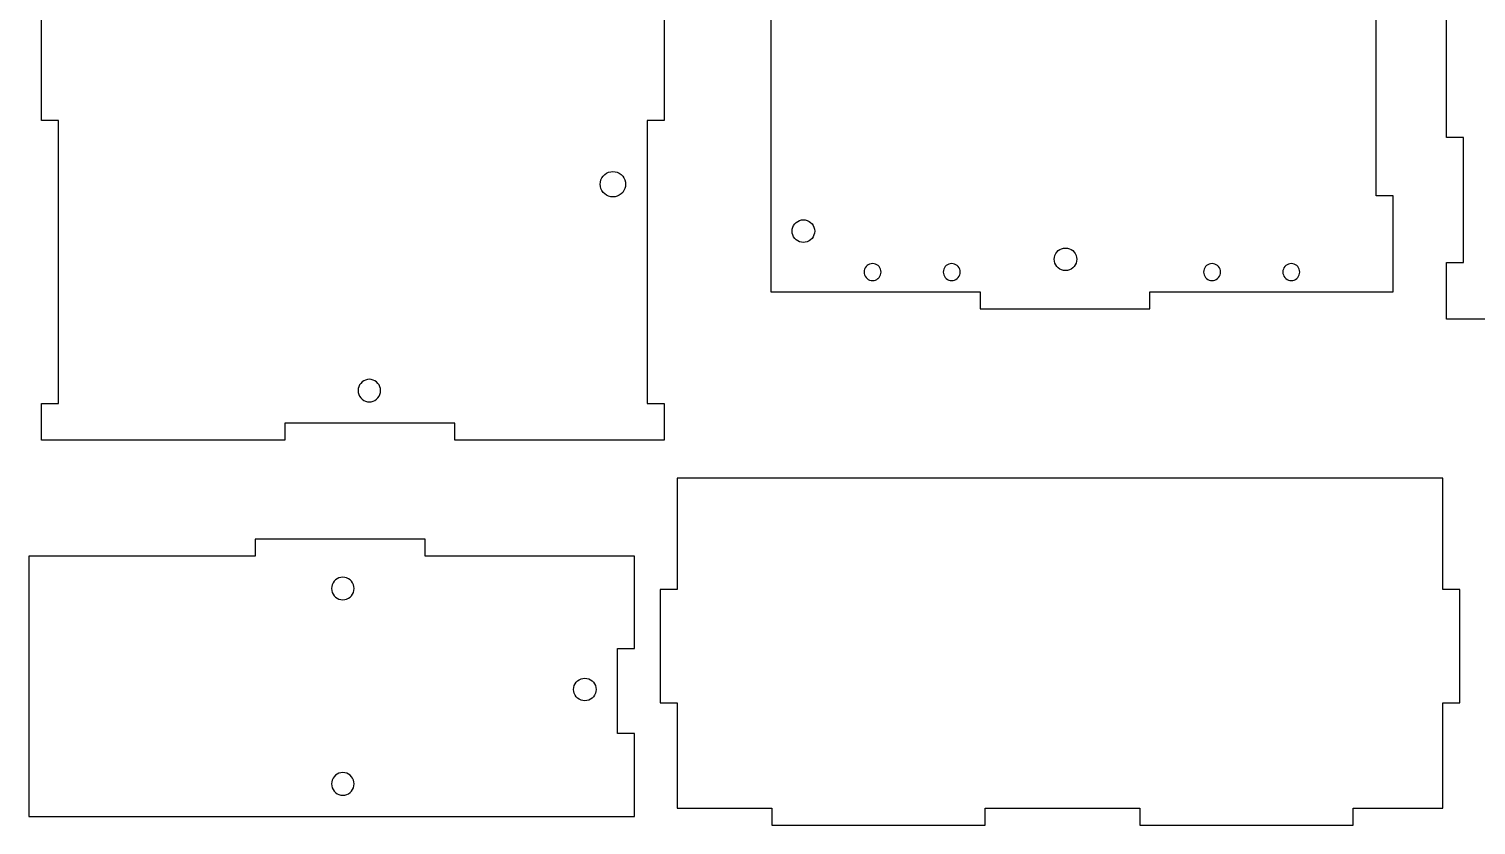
# Model space of a CAD drawing. Extents: x 6 to 603, y 12 to 301.
# Drawn here: x 6.1 to 261.8, y 18.6 to 159.2 of the extents above; entities that cross this region are included whole.
import ezdxf

# ---------------------------------------------------------------- set-up
doc = ezdxf.new("R2010")
doc.units = 0
doc.layers.add('Layer_1', color=7, linetype='CONTINUOUS')

msp = doc.modelspace()

# ---------------------------------------------------------------- linework, layer by layer
at = {"layer": 'Layer_1', "color": 7}
for p, q in [((137.141774, 266.757003), (137.141774, 113.269973)), ((8.305871, 143.364503), (8.305871, 233.064526)), ((118.306387, 232.764524), (118.306387, 143.0645)), ((256.566453, 140.323671), (256.566453, 230.023686)), ((244.142198, 129.756972), (244.142198, 163.643987)), ((8.305871, 143.0645), (8.305871, 143.364503)), ((8.315749, 143.0645), (8.305871, 143.0645)), ((11.306345, 143.0645), (8.315749, 143.0645)), ((11.306345, 142.898497), (11.306345, 143.0645)), ((11.306345, 93.064516), (11.306345, 142.898497)), ((115.316468, 143.0645), (115.306591, 143.0645)), ((115.306591, 143.0645), (115.306591, 93.231507)), ((118.306387, 143.0645), (115.316468, 143.0645)), ((256.566453, 140.023669), (256.566453, 140.323671)), ((256.57633, 140.023669), (256.566453, 140.023669)), ((259.566898, 140.023669), (256.57633, 140.023669)), ((259.566898, 139.950686), (259.566898, 140.023669)), ((259.566898, 117.973675), (259.566898, 139.950686)), ((107.324189, 132.908282), (107.548386, 133.228294)), ((107.548386, 133.228294), (107.824767, 133.505267)), ((107.548386, 133.228294), (107.548386, 133.228294)), ((107.824767, 133.505267), (108.144976, 133.730283)), ((107.824767, 133.505267), (107.824767, 133.505267)), ((108.144976, 133.730283), (108.499278, 133.89527)), ((108.144976, 133.730283), (108.144976, 133.730283)), ((108.499278, 133.89527), (108.5021, 133.89527)), ((108.5021, 133.89527), (108.8796, 133.996277)), ((108.8796, 133.996277), (108.882423, 133.996277)), ((108.882423, 133.996277), (109.271833, 134.030285)), ((109.271833, 134.030285), (109.274655, 134.030285)), ((109.274655, 134.030285), (109.66415, 133.996277)), ((109.66415, 133.996277), (109.66415, 133.996277)), ((109.66415, 133.996277), (110.041735, 133.89527)), ((110.041735, 133.89527), (110.041735, 133.89527)), ((110.041735, 133.89527), (110.395952, 133.730283)), ((110.395952, 133.730283), (110.395952, 133.730283)), ((110.395952, 133.730283), (110.716162, 133.506283)), ((110.716162, 133.506283), (110.716162, 133.506283)), ((110.716162, 133.506283), (110.992542, 133.229282)), ((110.992542, 133.229282), (110.992542, 133.229282)), ((110.992542, 133.229282), (111.216739, 132.90927)), ((107.057489, 131.397293), (107.023397, 131.786279)), ((107.023397, 131.786279), (107.023594, 131.786279)), ((107.023594, 131.786279), (107.057602, 132.176282)), ((107.057602, 131.39447), (107.057489, 131.397293)), ((107.057602, 132.176282), (107.057884, 132.176282)), ((107.158807, 131.01745), (107.057602, 131.39447)), ((107.057884, 132.176282), (107.158976, 132.554291)), ((107.159089, 131.014627), (107.158807, 131.01745)), ((107.158976, 132.554291), (107.324189, 132.908282)), ((107.158976, 132.554291), (107.158976, 132.554291)), ((107.324274, 130.660636), (107.159089, 131.014627)), ((107.324189, 132.908282), (107.324189, 132.908282)), ((107.548471, 130.340624), (107.324274, 130.660636)), ((107.324274, 130.660636), (107.324274, 130.660636)), ((111.216852, 130.661624), (110.992542, 130.34164)), ((111.216739, 132.90927), (111.216739, 132.90927)), ((111.216739, 132.90927), (111.381952, 132.555279)), ((111.382037, 131.015643), (111.216852, 130.661624)), ((111.216852, 130.661624), (111.216852, 130.661624)), ((111.381952, 132.555279), (111.382234, 132.552456)), ((111.483157, 131.393624), (111.382037, 131.015643)), ((111.382037, 131.015643), (111.382037, 131.015643)), ((111.382234, 132.552456), (111.483439, 132.175464)), ((111.483439, 131.393624), (111.483157, 131.393624)), ((111.483439, 132.175464), (111.483524, 132.172642)), ((111.517419, 131.783627), (111.483439, 131.393624)), ((111.483524, 132.172642), (111.517532, 131.783627)), ((111.517532, 131.783627), (111.517419, 131.783627)), ((107.548471, 130.340624), (107.548471, 130.340624)), ((107.830326, 130.063623), (107.548471, 130.340624)), ((108.150536, 129.839623), (107.830326, 130.063623)), ((107.830326, 130.063623), (107.830326, 130.063623)), ((108.504838, 129.674636), (108.150536, 129.839623)), ((108.150536, 129.839623), (108.150536, 129.839623)), ((108.882423, 129.573629), (108.504838, 129.674636)), ((108.504838, 129.674636), (108.504838, 129.674636)), ((109.271833, 129.539621), (108.882423, 129.573629)), ((108.882423, 129.573629), (108.882423, 129.573629)), ((109.661328, 129.573629), (109.271833, 129.539621)), ((109.271833, 129.539621), (109.271833, 129.539621)), ((110.038828, 129.674636), (109.661328, 129.573629)), ((109.661328, 129.573629), (109.661328, 129.573629)), ((110.04165, 129.674636), (110.038828, 129.674636)), ((110.395952, 129.839623), (110.04165, 129.674636)), ((110.716162, 130.064639), (110.395952, 129.839623)), ((110.395952, 129.839623), (110.395952, 129.839623)), ((110.992542, 130.34164), (110.716162, 130.064639)), ((110.716162, 130.064639), (110.716162, 130.064639)), ((110.992542, 130.34164), (110.992542, 130.34164)), ((244.152076, 129.756972), (244.142198, 129.756972)), ((247.142277, 129.756972), (244.152076, 129.756972)), ((247.142277, 129.699991), (247.142277, 129.756972)), ((247.142277, 112.756978), (247.142277, 129.699991)), ((141.917524, 125.233966), (142.232425, 125.379959)), ((142.232425, 125.379959), (142.233554, 125.379959)), ((142.233554, 125.379959), (142.569153, 125.46996)), ((142.569153, 125.46996), (142.570282, 125.46996)), ((142.570282, 125.46996), (142.916382, 125.49996)), ((142.916382, 125.49996), (142.917511, 125.49996)), ((142.917511, 125.49996), (143.263612, 125.46996)), ((143.263612, 125.46996), (143.26474, 125.46996)), ((143.26474, 125.46996), (143.600339, 125.379959)), ((143.600339, 125.379959), (143.601186, 125.379959)), ((143.601186, 125.379959), (143.916087, 125.232978)), ((140.94679, 123.160987), (140.916491, 123.506991)), ((140.916491, 123.506991), (140.916592, 123.506991)), ((140.916592, 123.506991), (140.946892, 123.852968)), ((140.946892, 123.160987), (140.94679, 123.160987)), ((140.946892, 123.852968), (140.947174, 123.852968)), ((141.036892, 122.824973), (140.946892, 123.160987)), ((140.947174, 123.852968), (141.037175, 124.188981)), ((141.037175, 122.824973), (141.036892, 122.824973)), ((141.037175, 124.188981), (141.037457, 124.188981)), ((141.183972, 122.509985), (141.037175, 122.824973)), ((141.037457, 124.188981), (141.184356, 124.50397)), ((141.184356, 124.50397), (141.185203, 124.50397)), ((141.185203, 124.50397), (141.384401, 124.788986)), ((141.384401, 124.788986), (141.385248, 124.788986)), ((141.385248, 124.788986), (141.630948, 125.034971)), ((141.630948, 125.034971), (141.631794, 125.034971)), ((141.631794, 125.034971), (141.916396, 125.233966)), ((141.916396, 125.233966), (141.917524, 125.233966)), ((143.916087, 125.232978), (143.917216, 125.232978)), ((143.917216, 125.232978), (144.201814, 125.033983)), ((144.201814, 125.033983), (144.202661, 125.033983)), ((144.202661, 125.033983), (144.448361, 124.788958)), ((144.448361, 124.788958), (144.448925, 124.788958)), ((144.448925, 124.788958), (144.648228, 124.50397)), ((144.648228, 124.50397), (144.648792, 124.50397)), ((144.795426, 122.824973), (144.648626, 122.509985)), ((144.648792, 124.50397), (144.79559, 124.188981)), ((144.795991, 122.824973), (144.795426, 122.824973)), ((144.79559, 124.188981), (144.795872, 124.188981)), ((144.795872, 124.188981), (144.885873, 123.852968)), ((144.885991, 123.160987), (144.795991, 122.824973)), ((144.885873, 123.852968), (144.885972, 123.852968)), ((144.885972, 123.852968), (144.916172, 123.506963)), ((144.886274, 123.160987), (144.885991, 123.160987)), ((144.916073, 123.506963), (144.886274, 123.160987)), ((144.916172, 123.506963), (144.916073, 123.506963)), ((141.184537, 122.509985), (141.183972, 122.509985)), ((141.383837, 122.224969), (141.184537, 122.509985)), ((141.384401, 122.224969), (141.383837, 122.224969)), ((141.630101, 121.979972), (141.384401, 122.224969)), ((141.630948, 121.979972), (141.630101, 121.979972)), ((141.915549, 121.780977), (141.630948, 121.979972)), ((141.916396, 121.780977), (141.915549, 121.780977)), ((142.231296, 121.633967), (141.916396, 121.780977)), ((142.232425, 121.633967), (142.231296, 121.633967)), ((142.568024, 121.543967), (142.232425, 121.633967)), ((142.569153, 121.543967), (142.568024, 121.543967)), ((142.915352, 121.513966), (142.569153, 121.543967)), ((142.916481, 121.513966), (142.915352, 121.513966)), ((143.262683, 121.543967), (142.916481, 121.513966)), ((143.263812, 121.543967), (143.262683, 121.543967)), ((143.599512, 121.633967), (143.263812, 121.543967)), ((143.600641, 121.633967), (143.599512, 121.633967)), ((143.915539, 121.779989), (143.600641, 121.633967)), ((143.916668, 121.779989), (143.915539, 121.779989)), ((144.201368, 121.978984), (143.916668, 121.779989)), ((144.202215, 121.978984), (144.201368, 121.978984)), ((144.447915, 122.224969), (144.202215, 121.978984)), ((144.448761, 122.224969), (144.447915, 122.224969)), ((144.648061, 122.509985), (144.448761, 122.224969)), ((144.648626, 122.509985), (144.648061, 122.509985)), ((187.953362, 120.053805), (188.237983, 120.2528)), ((188.237983, 120.2528), (188.552887, 120.399809)), ((188.237983, 120.2528), (188.237983, 120.2528)), ((188.552887, 120.399809), (188.888505, 120.48981)), ((188.552887, 120.399809), (188.552887, 120.399809)), ((188.888505, 120.48981), (189.234651, 120.51981)), ((188.888505, 120.48981), (188.888505, 120.48981)), ((189.234651, 120.51981), (189.234651, 120.51981)), ((189.234651, 120.51981), (189.580768, 120.48981)), ((189.580768, 120.48981), (189.580768, 120.48981)), ((189.580768, 120.48981), (189.916387, 120.400797)), ((189.916387, 120.400797), (189.916387, 120.400797)), ((189.916387, 120.400797), (190.231291, 120.253788)), ((190.231291, 120.253788), (190.231291, 120.253788)), ((190.231291, 120.253788), (190.515912, 120.053805)), ((154.629759, 117.672978), (154.39366, 117.562968)), ((154.630605, 117.672978), (154.629759, 117.672978)), ((154.882305, 117.740966), (154.630605, 117.672978)), ((154.883152, 117.740966), (154.882305, 117.740966)), ((155.142754, 117.764108), (154.883152, 117.740966)), ((155.143601, 117.764108), (155.142754, 117.764108)), ((155.403299, 117.740966), (155.143601, 117.764108)), ((155.404145, 117.740966), (155.403299, 117.740966)), ((155.655845, 117.672978), (155.404145, 117.740966)), ((155.656692, 117.672978), (155.655845, 117.672978)), ((155.892892, 117.562968), (155.656692, 117.672978)), ((168.626305, 117.672978), (168.390197, 117.562968)), ((168.87799, 117.740966), (168.626305, 117.672978)), ((168.626305, 117.672978), (168.626305, 117.672978)), ((169.137607, 117.764108), (168.87799, 117.740966)), ((168.87799, 117.740966), (168.87799, 117.740966)), ((169.397307, 117.740966), (169.137607, 117.764108)), ((169.137607, 117.764108), (169.137607, 117.764108)), ((169.648993, 117.672978), (169.397307, 117.740966)), ((169.397307, 117.740966), (169.397307, 117.740966)), ((169.885185, 117.562968), (169.648993, 117.672978)), ((169.648993, 117.672978), (169.648993, 117.672978)), ((187.271203, 118.178975), (187.24092, 118.524979)), ((187.24092, 118.524979), (187.241033, 118.524979)), ((187.241033, 118.524979), (187.271287, 118.870983)), ((187.271287, 118.178975), (187.271203, 118.178975)), ((187.271287, 118.870983), (187.27157, 118.873806)), ((187.361232, 117.842989), (187.271287, 118.178975)), ((187.27157, 118.873806), (187.361514, 119.208803)), ((187.361514, 117.842989), (187.361232, 117.842989)), ((187.361514, 119.208803), (187.508354, 119.523792)), ((187.361514, 119.208803), (187.361514, 119.208803)), ((187.508354, 117.527973), (187.361514, 117.842989)), ((187.508354, 119.523792), (187.707659, 119.808808)), ((187.508354, 119.523792), (187.508354, 119.523792)), ((187.707659, 119.808808), (187.953362, 120.053805)), ((187.707659, 119.808808), (187.707659, 119.808808)), ((187.953362, 120.053805), (187.953362, 120.053805)), ((190.515912, 120.053805), (190.515912, 120.053805)), ((190.515912, 120.053805), (190.761614, 119.808808)), ((190.761614, 119.808808), (190.761614, 119.808808)), ((190.761614, 119.808808), (190.96092, 119.523792)), ((190.96092, 119.523792), (190.96092, 119.523792)), ((190.96092, 119.523792), (191.107816, 119.208803)), ((191.107873, 117.840985), (190.960976, 117.525969)), ((191.107816, 119.208803), (191.108099, 119.208803)), ((191.197789, 118.176971), (191.107873, 117.840985)), ((191.107873, 117.840985), (191.107873, 117.840985)), ((191.108099, 119.208803), (191.198015, 118.87279)), ((191.198071, 118.176971), (191.197789, 118.176971)), ((191.198015, 118.87279), (191.198099, 118.87279)), ((191.228297, 118.526785), (191.198071, 118.176971)), ((191.198099, 118.87279), (191.22841, 118.526785)), ((191.22841, 118.526785), (191.228297, 118.526785)), ((214.626636, 117.672978), (214.390529, 117.562968)), ((214.87835, 117.740966), (214.626636, 117.672978)), ((214.626636, 117.672978), (214.626636, 117.672978)), ((215.137938, 117.764108), (214.87835, 117.740966)), ((214.87835, 117.740966), (214.87835, 117.740966)), ((215.397639, 117.740966), (215.137938, 117.764108)), ((215.137938, 117.764108), (215.137938, 117.764108)), ((215.649353, 117.672978), (215.397639, 117.740966)), ((215.397639, 117.740966), (215.397639, 117.740966)), ((215.885545, 117.562968), (215.649353, 117.672978)), ((215.649353, 117.672978), (215.649353, 117.672978)), ((228.626439, 117.672978), (228.390247, 117.562968)), ((228.878153, 117.740966), (228.626439, 117.672978)), ((228.626439, 117.672978), (228.626439, 117.672978)), ((229.137741, 117.764108), (228.878153, 117.740966)), ((228.878153, 117.740966), (228.878153, 117.740966)), ((229.397441, 117.740966), (229.137741, 117.764108)), ((229.137741, 117.764108), (229.137741, 117.764108)), ((229.649155, 117.672978), (229.397441, 117.740966)), ((229.397441, 117.740966), (229.397441, 117.740966)), ((229.885347, 117.562968), (229.649155, 117.672978)), ((229.649155, 117.672978), (229.649155, 117.672978)), ((256.567017, 117.940677), (256.567017, 117.973675)), ((256.567017, 117.973675), (259.55702, 117.973675)), ((256.567017, 107.973675), (256.567017, 117.940677)), ((259.55702, 117.973675), (259.566898, 117.973675)), ((153.642864, 116.264972), (153.642766, 116.264972)), ((153.642766, 116.264972), (153.665456, 116.004989)), ((153.665555, 116.524983), (153.642864, 116.264972)), ((153.665072, 116.012975), (153.732473, 115.760979)), ((153.665456, 116.004989), (153.665072, 116.012975)), ((153.665755, 116.524983), (153.665555, 116.524983)), ((153.733156, 116.776979), (153.665755, 116.524983)), ((153.732473, 115.760979), (153.732673, 115.760979)), ((153.732673, 115.760979), (153.842872, 115.523969)), ((153.733438, 116.776979), (153.733156, 116.776979)), ((153.843538, 117.013989), (153.733438, 116.776979)), ((153.842872, 115.523969), (153.843155, 115.523969)), ((153.843155, 115.523969), (153.992656, 115.309988)), ((153.844103, 117.013989), (153.843538, 117.013989)), ((153.993602, 117.22797), (153.844103, 117.013989)), ((153.992656, 115.309988), (153.993221, 115.309988)), ((153.993221, 115.309988), (154.17752, 115.125979)), ((153.994166, 117.22797), (153.993602, 117.22797)), ((154.178466, 117.412967), (153.994166, 117.22797)), ((154.17752, 115.125979), (154.178085, 115.125979)), ((154.178085, 115.125979), (154.391586, 114.975978)), ((154.179312, 117.412967), (154.178466, 117.412967)), ((154.392813, 117.562968), (154.179312, 117.412967)), ((154.39366, 117.562968), (154.392813, 117.562968)), ((155.89261, 114.975978), (156.106012, 115.124991)), ((155.893457, 117.562968), (155.892892, 117.562968)), ((156.106958, 117.413983), (155.893457, 117.562968)), ((156.106012, 115.124991), (156.106859, 115.124991)), ((156.106859, 115.124991), (156.291057, 115.308972)), ((156.107522, 117.413983), (156.106958, 117.413983)), ((156.291723, 117.229974), (156.107522, 117.413983)), ((156.291057, 115.308972), (156.291621, 115.308972)), ((156.291621, 115.308972), (156.441123, 115.522981)), ((156.292288, 117.229974), (156.291723, 117.229974)), ((156.441786, 117.016981), (156.292288, 117.229974)), ((156.441123, 115.522981), (156.441688, 115.522981)), ((156.441688, 115.522981), (156.551887, 115.758975)), ((156.442069, 117.016981), (156.441786, 117.016981)), ((156.552169, 116.780987), (156.442069, 117.016981)), ((156.551887, 115.758975), (156.552169, 115.758975)), ((156.552369, 116.780987), (156.552169, 116.780987)), ((156.552169, 115.758975), (156.619668, 116.009984)), ((156.619869, 116.528991), (156.552369, 116.780987)), ((156.619668, 116.009984), (156.619869, 116.009984)), ((156.61997, 116.528991), (156.619869, 116.528991)), ((156.619869, 116.009984), (156.642559, 116.269967)), ((156.642661, 116.269967), (156.61997, 116.528991)), ((156.642559, 116.269967), (156.642661, 116.269967)), ((167.642337, 116.264972), (167.642224, 116.264972)), ((167.642224, 116.264972), (167.664802, 116.004989)), ((167.664915, 116.524983), (167.642337, 116.264972)), ((167.664802, 116.004989), (167.665084, 116.012975)), ((167.665112, 116.524983), (167.664915, 116.524983)), ((167.665084, 116.012975), (167.732479, 115.760979)), ((167.732507, 116.776979), (167.665112, 116.524983)), ((167.732479, 115.760979), (167.732676, 115.760979)), ((167.732789, 116.776979), (167.732507, 116.776979)), ((167.732676, 115.760979), (167.842884, 115.523969)), ((167.842884, 117.013989), (167.732789, 116.776979)), ((167.992405, 117.22797), (167.842884, 117.013989)), ((167.842884, 117.013989), (167.842884, 117.013989)), ((167.842884, 115.523969), (167.843166, 115.523969)), ((167.843166, 115.523969), (167.992659, 115.309988)), ((168.176696, 117.412967), (167.992405, 117.22797)), ((167.992405, 117.22797), (167.992405, 117.22797)), ((167.992659, 115.309988), (167.992659, 115.309988)), ((167.992659, 115.309988), (168.17695, 115.125979)), ((168.390197, 117.562968), (168.176696, 117.412967)), ((168.176696, 117.412967), (168.176696, 117.412967)), ((168.17695, 115.125979), (168.17695, 115.125979)), ((168.17695, 115.125979), (168.390451, 114.975978)), ((168.390197, 117.562968), (168.390197, 117.562968)), ((170.098686, 117.413983), (169.885185, 117.562968)), ((169.885185, 117.562968), (169.885185, 117.562968)), ((169.885552, 114.975978), (170.09894, 115.124991)), ((170.282893, 117.229974), (170.098686, 117.413983)), ((170.098686, 117.413983), (170.098686, 117.413983)), ((170.09894, 115.124991), (170.283147, 115.308972)), ((170.09894, 115.124991), (170.09894, 115.124991)), ((170.432386, 117.016981), (170.282893, 117.229974)), ((170.282893, 117.229974), (170.282893, 117.229974)), ((170.283147, 115.308972), (170.43264, 115.522981)), ((170.283147, 115.308972), (170.283147, 115.308972)), ((170.432668, 117.016981), (170.432386, 117.016981)), ((170.43264, 115.522981), (170.542791, 115.758975)), ((170.43264, 115.522981), (170.43264, 115.522981)), ((170.542791, 116.780987), (170.432668, 117.016981)), ((170.543017, 116.780987), (170.542791, 116.780987)), ((170.542791, 115.758975), (170.543073, 115.758975)), ((170.610468, 116.528991), (170.543017, 116.780987)), ((170.543073, 115.758975), (170.610524, 116.009984)), ((170.610553, 116.528991), (170.610468, 116.528991)), ((170.610524, 116.009984), (170.61075, 116.009984)), ((170.633413, 116.269967), (170.610553, 116.528991)), ((170.61075, 116.009984), (170.633328, 116.269967)), ((170.633328, 116.269967), (170.633413, 116.269967)), ((187.707659, 117.243972), (187.508354, 117.527973)), ((187.508354, 117.527973), (187.508354, 117.527973)), ((187.953334, 116.997987), (187.707659, 117.243972)), ((187.707659, 117.243972), (187.707659, 117.243972)), ((188.237983, 116.798993), (187.953334, 116.997987)), ((187.953334, 116.997987), (187.953334, 116.997987)), ((188.552887, 116.651983), (188.237983, 116.798993)), ((188.237983, 116.798993), (188.237983, 116.798993)), ((188.888505, 116.561982), (188.552887, 116.651983)), ((188.552887, 116.651983), (188.552887, 116.651983)), ((189.234651, 116.530966), (188.888505, 116.561982)), ((188.888505, 116.561982), (188.888505, 116.561982)), ((189.580797, 116.560966), (189.234651, 116.530966)), ((189.234651, 116.530966), (189.234651, 116.530966)), ((189.916415, 116.649979), (189.580797, 116.560966)), ((189.580797, 116.560966), (189.580797, 116.560966)), ((190.231319, 116.796989), (189.916415, 116.649979)), ((189.916415, 116.649979), (189.916415, 116.649979)), ((190.51594, 116.995984), (190.231319, 116.796989)), ((190.231319, 116.796989), (190.231319, 116.796989)), ((190.761699, 117.241969), (190.51594, 116.995984)), ((190.51594, 116.995984), (190.51594, 116.995984)), ((190.960976, 117.525969), (190.761699, 117.241969)), ((190.761699, 117.241969), (190.761699, 117.241969)), ((190.960976, 117.525969), (190.960976, 117.525969)), ((213.642668, 116.264972), (213.642583, 116.264972)), ((213.642583, 116.264972), (213.665161, 116.004989)), ((213.665246, 116.524983), (213.642668, 116.264972)), ((213.665077, 116.012975), (213.732471, 115.760979)), ((213.665161, 116.004989), (213.665077, 116.012975)), ((213.665443, 116.524983), (213.665246, 116.524983)), ((213.732866, 116.776979), (213.665443, 116.524983)), ((213.732471, 115.760979), (213.732669, 115.760979)), ((213.732669, 115.760979), (213.842877, 115.523969)), ((213.733149, 116.776979), (213.732866, 116.776979)), ((213.843243, 117.013989), (213.733149, 116.776979)), ((213.842877, 115.523969), (213.843159, 115.523969)), ((213.843159, 115.523969), (213.992652, 115.309988)), ((213.992737, 117.22797), (213.843243, 117.013989)), ((213.843243, 117.013989), (213.843243, 117.013989)), ((213.992652, 115.309988), (213.992652, 115.309988)), ((213.992652, 115.309988), (214.176943, 115.125979)), ((214.177028, 117.412967), (213.992737, 117.22797)), ((213.992737, 117.22797), (213.992737, 117.22797)), ((214.176943, 115.125979), (214.176943, 115.125979)), ((214.176943, 115.125979), (214.390444, 114.975978)), ((214.390529, 117.562968), (214.177028, 117.412967)), ((214.177028, 117.412967), (214.177028, 117.412967)), ((214.390529, 117.562968), (214.390529, 117.562968)), ((216.099046, 117.413983), (215.885545, 117.562968)), ((215.885545, 117.562968), (215.885545, 117.562968)), ((215.885545, 114.975978), (216.098933, 115.124991)), ((216.098933, 115.124991), (216.283139, 115.308972)), ((216.098933, 115.124991), (216.098933, 115.124991)), ((216.283252, 117.229974), (216.099046, 117.413983)), ((216.099046, 117.413983), (216.099046, 117.413983)), ((216.283139, 115.308972), (216.432632, 115.522981)), ((216.283139, 115.308972), (216.283139, 115.308972)), ((216.432745, 117.016981), (216.283252, 117.229974)), ((216.283252, 117.229974), (216.283252, 117.229974)), ((216.432632, 115.522981), (216.54284, 115.758975)), ((216.432632, 115.522981), (216.432632, 115.522981)), ((216.433027, 117.016981), (216.432745, 117.016981)), ((216.543122, 116.780987), (216.433027, 117.016981)), ((216.54284, 115.758975), (216.543122, 115.758975)), ((216.54332, 116.780987), (216.543122, 116.780987)), ((216.543122, 115.758975), (216.61063, 116.009984)), ((216.610827, 116.528991), (216.54332, 116.780987)), ((216.61063, 116.009984), (216.610827, 116.009984)), ((216.610912, 116.528991), (216.610827, 116.528991)), ((216.610827, 116.009984), (216.633405, 116.269967)), ((216.63349, 116.269967), (216.610912, 116.528991)), ((216.633405, 116.269967), (216.63349, 116.269967)), ((227.642386, 116.264972), (227.642273, 116.264972)), ((227.642273, 116.264972), (227.664851, 116.004989)), ((227.664964, 116.524983), (227.642386, 116.264972)), ((227.664851, 116.004989), (227.665077, 116.012975)), ((227.665161, 116.524983), (227.664964, 116.524983)), ((227.665077, 116.012975), (227.732471, 115.760979)), ((227.732556, 116.776979), (227.665161, 116.524983)), ((227.732471, 115.760979), (227.732669, 115.760979)), ((227.732838, 116.776979), (227.732556, 116.776979)), ((227.732669, 115.760979), (227.842877, 115.523969)), ((227.842933, 117.013989), (227.732838, 116.776979)), ((227.842877, 115.523969), (227.843159, 115.523969)), ((227.992455, 117.22797), (227.842933, 117.013989)), ((227.842933, 117.013989), (227.842933, 117.013989)), ((227.843159, 115.523969), (227.992652, 115.309988)), ((228.176746, 117.412967), (227.992455, 117.22797)), ((227.992455, 117.22797), (227.992455, 117.22797)), ((227.992652, 115.309988), (227.992652, 115.309988)), ((227.992652, 115.309988), (228.176943, 115.125979)), ((228.390247, 117.562968), (228.176746, 117.412967)), ((228.176746, 117.412967), (228.176746, 117.412967)), ((228.176943, 115.125979), (228.176943, 115.125979)), ((228.176943, 115.125979), (228.390444, 114.975978)), ((228.390247, 117.562968), (228.390247, 117.562968)), ((230.098848, 117.413983), (229.885347, 117.562968)), ((229.885347, 117.562968), (229.885347, 117.562968)), ((229.88546, 114.975978), (230.098848, 115.124991)), ((230.283055, 117.229974), (230.098848, 117.413983)), ((230.098848, 117.413983), (230.098848, 117.413983)), ((230.098848, 115.124991), (230.283055, 115.308972)), ((230.098848, 115.124991), (230.098848, 115.124991)), ((230.432548, 117.016981), (230.283055, 117.229974)), ((230.283055, 117.229974), (230.283055, 117.229974)), ((230.283055, 115.308972), (230.432548, 115.522981)), ((230.283055, 115.308972), (230.283055, 115.308972)), ((230.43283, 117.016981), (230.432548, 117.016981)), ((230.432548, 115.522981), (230.542643, 115.758975)), ((230.432548, 115.522981), (230.432548, 115.522981)), ((230.542925, 116.780987), (230.43283, 117.016981)), ((230.542643, 115.758975), (230.542925, 115.758975)), ((230.543123, 116.780987), (230.542925, 116.780987)), ((230.542925, 115.758975), (230.610433, 116.009984)), ((230.61063, 116.528991), (230.543123, 116.780987)), ((230.610433, 116.009984), (230.61063, 116.009984)), ((230.610743, 116.528991), (230.61063, 116.528991)), ((230.61063, 116.009984), (230.633208, 116.269967)), ((230.633321, 116.269967), (230.610743, 116.528991)), ((230.633208, 116.269967), (230.633321, 116.269967)), ((137.141774, 113.269973), (137.141774, 112.756978)), ((137.141774, 112.756978), (137.265074, 112.756978)), ((137.265074, 112.756978), (174.141632, 112.756978)), ((154.391586, 114.975978), (154.392432, 114.975978)), ((154.392432, 114.975978), (154.62863, 114.86498)), ((154.62863, 114.86498), (154.629477, 114.86498)), ((154.629477, 114.86498), (154.881278, 114.797981)), ((154.881278, 114.797981), (154.882125, 114.797981)), ((154.882125, 114.797981), (155.141724, 114.775967)), ((155.141724, 114.775967), (155.142571, 114.775967)), ((155.142571, 114.775967), (155.40217, 114.797981)), ((155.40217, 114.797981), (155.403017, 114.797981)), ((155.403017, 114.797981), (155.654716, 114.865968)), ((155.654716, 114.865968), (155.655563, 114.865968)), ((155.655563, 114.865968), (155.891763, 114.975978)), ((155.891763, 114.975978), (155.89261, 114.975978)), ((168.390451, 114.975978), (168.390451, 114.975978)), ((168.390451, 114.975978), (168.626643, 114.86498)), ((168.626643, 114.86498), (168.626643, 114.86498)), ((168.626643, 114.86498), (168.878442, 114.797981)), ((168.878442, 114.797981), (168.878442, 114.797981)), ((168.878442, 114.797981), (169.138058, 114.775967)), ((169.138058, 114.775967), (169.397646, 114.797981)), ((169.138058, 114.775967), (169.138058, 114.775967)), ((169.397646, 114.797981), (169.64936, 114.865968)), ((169.397646, 114.797981), (169.397646, 114.797981)), ((169.64936, 114.865968), (169.885552, 114.975978)), ((169.64936, 114.865968), (169.64936, 114.865968)), ((169.885552, 114.975978), (169.885552, 114.975978)), ((174.141632, 112.756978), (174.141632, 109.766974)), ((204.141657, 112.7471), (204.141657, 112.756978)), ((204.141657, 112.756978), (204.284969, 112.756978)), ((204.141657, 109.757097), (204.141657, 112.7471)), ((204.284969, 112.756978), (247.142277, 112.756978)), ((214.390444, 114.975978), (214.390444, 114.975978)), ((214.390444, 114.975978), (214.626664, 114.86498)), ((214.626664, 114.86498), (214.626664, 114.86498)), ((214.626664, 114.86498), (214.878463, 114.797981)), ((214.878463, 114.797981), (214.878463, 114.797981)), ((214.878463, 114.797981), (215.138051, 114.775967)), ((215.138051, 114.775967), (215.397639, 114.797981)), ((215.138051, 114.775967), (215.138051, 114.775967)), ((215.397639, 114.797981), (215.649353, 114.865968)), ((215.397639, 114.797981), (215.397639, 114.797981)), ((215.649353, 114.865968), (215.885545, 114.975978)), ((215.649353, 114.865968), (215.649353, 114.865968)), ((215.885545, 114.975978), (215.885545, 114.975978)), ((228.390444, 114.975978), (228.390444, 114.975978)), ((228.390444, 114.975978), (228.626636, 114.86498)), ((228.626636, 114.86498), (228.626636, 114.86498)), ((228.626636, 114.86498), (228.87835, 114.797981)), ((228.87835, 114.797981), (228.87835, 114.797981)), ((228.87835, 114.797981), (229.137938, 114.775967)), ((229.137938, 114.775967), (229.397554, 114.797981)), ((229.137938, 114.775967), (229.137938, 114.775967)), ((229.397554, 114.797981), (229.64924, 114.865968)), ((229.397554, 114.797981), (229.397554, 114.797981)), ((229.64924, 114.865968), (229.88546, 114.975978)), ((229.64924, 114.865968), (229.64924, 114.865968)), ((229.88546, 114.975978), (229.88546, 114.975978)), ((174.141632, 109.766974), (174.141632, 109.757097)), ((174.141632, 109.757097), (204.041666, 109.757097)), ((204.041666, 109.757097), (204.141657, 109.757097)), ((366.200436, 107.973675), (256.567017, 107.973675)), ((65.544491, 97.208667), (65.229588, 97.061657)), ((65.880138, 97.297651), (65.544491, 97.208667)), ((65.544491, 97.208667), (65.544491, 97.208667)), ((66.226255, 97.327652), (65.880138, 97.297651)), ((65.880138, 97.297651), (65.880138, 97.297651)), ((66.572401, 97.296635), (66.226255, 97.327652)), ((66.226255, 97.327652), (66.226255, 97.327652)), ((66.90802, 97.206635), (66.572401, 97.296635)), ((66.572401, 97.296635), (66.572401, 97.296635)), ((67.222923, 97.059625), (66.90802, 97.206635)), ((66.90802, 97.206635), (66.90802, 97.206635)), ((64.232553, 95.335671), (64.23244, 95.335671)), ((64.23244, 95.335671), (64.262751, 94.989666)), ((64.262835, 95.681675), (64.232553, 95.335671)), ((64.262751, 94.989666), (64.262835, 94.989666)), ((64.263118, 95.681675), (64.262835, 95.681675)), ((64.262835, 94.989666), (64.352751, 94.653653)), ((64.353034, 96.017661), (64.263118, 95.681675)), ((64.352751, 94.653653), (64.352751, 94.653653)), ((64.352751, 94.653653), (64.499648, 94.338664)), ((64.49993, 96.332677), (64.353034, 96.017661)), ((64.353034, 96.017661), (64.353034, 96.017661)), ((64.699236, 96.616649), (64.49993, 96.332677)), ((64.49993, 96.332677), (64.49993, 96.332677)), ((64.944966, 96.862662), (64.699236, 96.616649)), ((64.699236, 96.616649), (64.699236, 96.616649)), ((65.229588, 97.061657), (64.944966, 96.862662)), ((64.944966, 96.862662), (64.944966, 96.862662)), ((65.229588, 97.061657), (65.229588, 97.061657)), ((67.507544, 96.86063), (67.222923, 97.059625)), ((67.222923, 97.059625), (67.222923, 97.059625)), ((67.753247, 96.614645), (67.507544, 96.86063)), ((67.507544, 96.86063), (67.507544, 96.86063)), ((67.952524, 96.330645), (67.753247, 96.614645)), ((67.753247, 96.614645), (67.753247, 96.614645)), ((67.952214, 94.337677), (68.099082, 94.652665)), ((68.099364, 96.015629), (67.952524, 96.330645)), ((67.952524, 96.330645), (67.952524, 96.330645)), ((68.099082, 94.652665), (68.188998, 94.987663)), ((68.099082, 94.652665), (68.099082, 94.652665)), ((68.189308, 95.679643), (68.099364, 96.015629)), ((68.099364, 96.015629), (68.099364, 96.015629)), ((68.188998, 94.987663), (68.18928, 94.990485)), ((68.18928, 94.990485), (68.219563, 95.336489)), ((68.189393, 95.679643), (68.189308, 95.679643)), ((68.219647, 95.336489), (68.189393, 95.679643)), ((68.219563, 95.336489), (68.219647, 95.336489)), ((8.305871, 93.043631), (8.305871, 93.064516)), ((8.305871, 93.064516), (11.296467, 93.064516)), ((8.305871, 86.57363), (8.305871, 93.043631)), ((11.296467, 93.064516), (11.306345, 93.064516)), ((64.499648, 94.338664), (64.499648, 94.338664)), ((64.499648, 94.338664), (64.698953, 94.053676)), ((64.698953, 94.053676), (64.698953, 94.053676)), ((64.698953, 94.053676), (64.944656, 93.808651)), ((64.944656, 93.808651), (64.944656, 93.808651)), ((64.944656, 93.808651), (65.229277, 93.608668)), ((65.229277, 93.608668), (65.229277, 93.608668)), ((65.229277, 93.608668), (65.544181, 93.461659)), ((65.544181, 93.461659), (65.544181, 93.461659)), ((65.544181, 93.461659), (65.879799, 93.371658)), ((65.879799, 93.371658), (65.879799, 93.371658)), ((65.879799, 93.371658), (66.225945, 93.341658)), ((66.225945, 93.341658), (66.57209, 93.371658)), ((66.225945, 93.341658), (66.225945, 93.341658)), ((66.57209, 93.371658), (66.907709, 93.461659)), ((66.57209, 93.371658), (66.57209, 93.371658)), ((66.907709, 93.461659), (67.222613, 93.608668)), ((66.907709, 93.461659), (66.907709, 93.461659)), ((67.222613, 93.608668), (67.507234, 93.807663)), ((67.222613, 93.608668), (67.222613, 93.608668)), ((67.507234, 93.807663), (67.752908, 94.05266)), ((67.507234, 93.807663), (67.507234, 93.807663)), ((67.752908, 94.05266), (67.952214, 94.337677)), ((67.752908, 94.05266), (67.752908, 94.05266)), ((67.952214, 94.337677), (67.952214, 94.337677)), ((115.306591, 93.231507), (115.306591, 93.064516)), ((115.306591, 93.064516), (118.296509, 93.064516)), ((118.296509, 93.064516), (118.306387, 93.064516)), ((118.306387, 93.064516), (118.306387, 93.043631)), ((118.306387, 93.043631), (118.306387, 86.57363)), ((51.406569, 89.573511), (51.306493, 89.573511)), ((51.306493, 89.573511), (51.306493, 86.583508)), ((81.306518, 89.573511), (51.406569, 89.573511)), ((81.306518, 89.563634), (81.306518, 89.573511)), ((81.306518, 86.57363), (81.306518, 89.563634)), ((8.449268, 86.57363), (8.305871, 86.57363)), ((51.306493, 86.57363), (8.449268, 86.57363)), ((51.306493, 86.583508), (51.306493, 86.57363)), ((81.429877, 86.57363), (81.306518, 86.57363)), ((118.306387, 86.57363), (81.429877, 86.57363)), ((121.081591, 79.888664), (120.6306, 79.888664)), ((120.6306, 79.888664), (120.6306, 60.254661)), ((255.91958, 79.888664), (121.081591, 79.888664)), ((255.91958, 79.82268), (255.91958, 79.888664)), ((255.91958, 60.188678), (255.91958, 79.82268)), ((46.176444, 69.086405), (46.076339, 69.086405)), ((46.076339, 69.086405), (46.076339, 66.096402)), ((76.076392, 69.086405), (46.176444, 69.086405)), ((76.076392, 69.076527), (76.076392, 69.086405)), ((76.076392, 66.086524), (76.076392, 69.076527)), ((6.20915, 66.086524), (6.075743, 66.086524)), ((6.075743, 66.086524), (6.075743, 49.851837)), ((46.076339, 66.086524), (6.20915, 66.086524)), ((46.076339, 66.096402), (46.076339, 66.086524)), ((112.952846, 66.086524), (76.076392, 66.086524)), ((113.076262, 66.086524), (112.952846, 66.086524)), ((113.076262, 66.032224), (113.076262, 66.086524)), ((113.076262, 49.797538), (113.076262, 66.032224)), ((59.808962, 61.370816), (59.662122, 61.055913)), ((60.008268, 61.655409), (59.808962, 61.370816)), ((59.808962, 61.370816), (59.808962, 61.370816)), ((60.253942, 61.901112), (60.008268, 61.655409)), ((60.008268, 61.655409), (60.008268, 61.655409)), ((60.538591, 62.100417), (60.253942, 61.901112)), ((60.253942, 61.901112), (60.253942, 61.901112)), ((60.853495, 62.247201), (60.538591, 62.100417)), ((60.538591, 62.100417), (60.538591, 62.100417)), ((61.189114, 62.337117), (60.853495, 62.247201)), ((60.853495, 62.247201), (60.853495, 62.247201)), ((61.535259, 62.367512), (61.189114, 62.337202)), ((61.189114, 62.337202), (61.189114, 62.337117)), ((61.535259, 62.367399), (61.535259, 62.367512)), ((61.881377, 62.337117), (61.535259, 62.367399)), ((62.217023, 62.247201), (61.881377, 62.337117)), ((61.881377, 62.337117), (61.881377, 62.337117)), ((62.531927, 62.100417), (62.217023, 62.247201)), ((62.217023, 62.247201), (62.217023, 62.247201)), ((62.816548, 61.901112), (62.531927, 62.100417)), ((62.531927, 62.100417), (62.531927, 62.100417)), ((63.062223, 61.655409), (62.816548, 61.901112)), ((62.816548, 61.901112), (62.816548, 61.901112)), ((63.261528, 61.370816), (63.062223, 61.655409)), ((63.062223, 61.655409), (63.062223, 61.655409)), ((63.408368, 61.055913), (63.261528, 61.370816)), ((63.261528, 61.370816), (63.261528, 61.370816)), ((59.541924, 60.37412), (59.541811, 60.37412)), ((59.541811, 60.37412), (59.572121, 60.028003)), ((59.572234, 60.720209), (59.541924, 60.37412)), ((59.572121, 60.028003), (59.572234, 60.028003)), ((59.662122, 61.055913), (59.572234, 60.720209)), ((59.572234, 60.720209), (59.572234, 60.720209)), ((59.572234, 60.028003), (59.662122, 59.692412)), ((59.662122, 61.055913), (59.662122, 61.055913)), ((59.662122, 59.692412), (59.662122, 59.692412)), ((59.662122, 59.692412), (59.808962, 59.377509)), ((59.808962, 59.377509), (59.808991, 59.377311)), ((59.808991, 59.377311), (60.008296, 59.092718)), ((60.008296, 59.092718), (60.008296, 59.092718)), ((60.008296, 59.092718), (60.253999, 58.847016)), ((60.253999, 58.847016), (60.253999, 58.847016)), ((60.253999, 58.847016), (60.53862, 58.64771)), ((62.531927, 58.64771), (62.816548, 58.847016)), ((62.816548, 58.847016), (63.062223, 59.092718)), ((62.816548, 58.847016), (62.816548, 58.847016)), ((63.062223, 59.092718), (63.261528, 59.377396)), ((63.062223, 59.092718), (63.062223, 59.092718)), ((63.261528, 59.377396), (63.408368, 59.6923)), ((63.261528, 59.377396), (63.261528, 59.377396)), ((63.498312, 60.720322), (63.408368, 61.055913)), ((63.408368, 61.055913), (63.408368, 61.055913)), ((63.408368, 59.6923), (63.498312, 60.027918)), ((63.408368, 59.6923), (63.408368, 59.6923)), ((63.498397, 60.720322), (63.498312, 60.720322)), ((63.498312, 60.027918), (63.528595, 60.37412)), ((63.498312, 60.027918), (63.498312, 60.027918)), ((63.528708, 60.37412), (63.498397, 60.720322)), ((63.528595, 60.37412), (63.528708, 60.37412)), ((120.620722, 60.188678), (117.630719, 60.188678)), ((117.630719, 60.188678), (117.630719, 40.255661)), ((120.6306, 60.188678), (120.620722, 60.188678)), ((120.6306, 60.254661), (120.6306, 60.188678)), ((258.909583, 60.188678), (255.91958, 60.188678)), ((258.919461, 60.188678), (258.909583, 60.188678)), ((258.919461, 60.121678), (258.919461, 60.188678)), ((258.919461, 40.188661), (258.919461, 60.121678)), ((60.53862, 58.64771), (60.53862, 58.64771)), ((60.53862, 58.64771), (60.853495, 58.500814)), ((60.853495, 58.500814), (60.853495, 58.500814)), ((60.853495, 58.500814), (61.189142, 58.410898)), ((61.189142, 58.410898), (61.189142, 58.410898)), ((61.189142, 58.410898), (61.535259, 58.380615)), ((61.535259, 58.380502), (61.881405, 58.410813)), ((61.535259, 58.380615), (61.535259, 58.380502)), ((61.881405, 58.410898), (62.217023, 58.500814)), ((61.881405, 58.410813), (61.881405, 58.410898)), ((62.217023, 58.500814), (62.531927, 58.64771)), ((62.217023, 58.500814), (62.217023, 58.500814)), ((62.531927, 58.64771), (62.531927, 58.64771)), ((6.075743, 49.851837), (6.075743, 49.797538)), ((6.075743, 49.797538), (6.075941, 49.797538)), ((6.075941, 49.797538), (6.075941, 34.847549)), ((110.075506, 49.747528), (110.075506, 49.797538)), ((110.075506, 49.797538), (113.066102, 49.797538)), ((110.075506, 34.797539), (110.075506, 49.747528)), ((113.066102, 49.797538), (113.076262, 49.797538)), ((102.435045, 43.230227), (102.581857, 43.54513)), ((102.581857, 43.54513), (102.781162, 43.829808)), ((102.581857, 43.54513), (102.581857, 43.54513)), ((102.781162, 43.829808), (103.026865, 44.07551)), ((102.781162, 43.829808), (102.781162, 43.829808)), ((103.026865, 44.07551), (103.311542, 44.274816)), ((103.026865, 44.07551), (103.026865, 44.07551)), ((103.311542, 44.274816), (103.626446, 44.421712)), ((103.311542, 44.274816), (103.311542, 44.274816)), ((103.626446, 44.421712), (103.962149, 44.511628)), ((103.626446, 44.421712), (103.626446, 44.421712)), ((103.962149, 44.511713), (104.308351, 44.542024)), ((103.962149, 44.511628), (103.962149, 44.511713)), ((104.308351, 44.542024), (104.308351, 44.541911)), ((104.308351, 44.541911), (104.654553, 44.511628)), ((104.654553, 44.511628), (104.654553, 44.511628)), ((104.654553, 44.511628), (104.990172, 44.421712)), ((104.990172, 44.421712), (104.990172, 44.421712)), ((104.990172, 44.421712), (105.305047, 44.274816)), ((105.305047, 44.274816), (105.305047, 44.274816)), ((105.305047, 44.274816), (105.589668, 44.07551)), ((105.589668, 44.07551), (105.589668, 44.07551)), ((105.589668, 44.07551), (105.835371, 43.829808)), ((105.835371, 43.829808), (105.835371, 43.829808)), ((105.835371, 43.829808), (106.034648, 43.545215)), ((106.034648, 43.545215), (106.034648, 43.545215)), ((106.034648, 43.545215), (106.18146, 43.230311)), ((102.344959, 42.202232), (102.314762, 42.548406)), ((102.314762, 42.548406), (102.314846, 42.548406)), ((102.314846, 42.548406), (102.345044, 42.894608)), ((102.345044, 42.202232), (102.344959, 42.202232)), ((102.345044, 42.894608), (102.435045, 43.230227)), ((102.345044, 42.894608), (102.345044, 42.894608)), ((102.435045, 41.866613), (102.345044, 42.202232)), ((102.435045, 43.230227), (102.435045, 43.230227)), ((102.581857, 41.55171), (102.435045, 41.866613)), ((102.435045, 41.866613), (102.435045, 41.866613)), ((102.781162, 41.267117), (102.581857, 41.55171)), ((102.581857, 41.55171), (102.581857, 41.55171)), ((103.026865, 41.021414), (102.781162, 41.267117)), ((102.781162, 41.267117), (102.781162, 41.267117)), ((103.311458, 40.822109), (103.026865, 41.021414)), ((103.026865, 41.021414), (103.026865, 41.021414)), ((105.589245, 41.021414), (105.304652, 40.822109)), ((105.834948, 41.267117), (105.589245, 41.021414)), ((105.589245, 41.021414), (105.589245, 41.021414)), ((106.03414, 41.55171), (105.834948, 41.267117)), ((105.834948, 41.267117), (105.834948, 41.267117)), ((106.181065, 41.866613), (106.03414, 41.55171)), ((106.03414, 41.55171), (106.03414, 41.55171)), ((106.271066, 42.202317), (106.181065, 41.866613)), ((106.181065, 41.866613), (106.181065, 41.866613)), ((106.18146, 43.230311), (106.18146, 43.230311)), ((106.18146, 43.230311), (106.271348, 42.894721)), ((106.301348, 42.548406), (106.271066, 42.202317)), ((106.271066, 42.202317), (106.271066, 42.202317)), ((106.271348, 42.894721), (106.27115, 42.894523)), ((106.27115, 42.894523), (106.301461, 42.548406)), ((106.301461, 42.548406), (106.301348, 42.548406)), ((103.626361, 40.675325), (103.311458, 40.822109)), ((103.311458, 40.822109), (103.311458, 40.822109)), ((103.961952, 40.585409), (103.626361, 40.675325)), ((103.626361, 40.675325), (103.626361, 40.675325)), ((103.961952, 40.585127), (103.961952, 40.585409)), ((104.308041, 40.554845), (103.961952, 40.585127)), ((104.654158, 40.585042), (104.308041, 40.554732)), ((104.308041, 40.554732), (104.308041, 40.554845)), ((104.989749, 40.675043), (104.654158, 40.585127)), ((104.654158, 40.585127), (104.654158, 40.585042)), ((105.304652, 40.822109), (104.989749, 40.675325)), ((104.989749, 40.675325), (104.989749, 40.675043)), ((105.304652, 40.822109), (105.304652, 40.822109)), ((117.630719, 40.255661), (117.630719, 40.188661)), ((117.630719, 40.188661), (117.640597, 40.188661)), ((117.640597, 40.188661), (120.6306, 40.188661)), ((120.6306, 40.188661), (120.6306, 21.661675)), ((255.91958, 40.126685), (255.91958, 40.188661)), ((255.91958, 40.188661), (255.929457, 40.188661)), ((255.91958, 21.599671), (255.91958, 40.126685)), ((255.929457, 40.188661), (258.919461, 40.188661)), ((6.075941, 34.797539), (6.075743, 34.797539)), ((6.075743, 34.797539), (6.075743, 20.135531)), ((6.075941, 34.847549), (6.075941, 34.797539)), ((113.066102, 34.797539), (110.075506, 34.797539)), ((113.076262, 34.797539), (113.066102, 34.797539)), ((113.076262, 34.748546), (113.076262, 34.797539)), ((113.076262, 20.086537), (113.076262, 34.748546)), ((59.543448, 25.861622), (59.543335, 25.861622)), ((59.543335, 25.861622), (59.573645, 25.51542)), ((59.573758, 26.207824), (59.543448, 25.861622)), ((59.663646, 26.543414), (59.573758, 26.207824)), ((59.573758, 26.207824), (59.573758, 26.207824)), ((59.810486, 26.858318), (59.663646, 26.543414)), ((59.663646, 26.543414), (59.663646, 26.543414)), ((60.009792, 27.143024), (59.810486, 26.858318)), ((59.810486, 26.858318), (59.810486, 26.858318)), ((60.255466, 27.388698), (60.009792, 27.143024)), ((60.009792, 27.143024), (60.009792, 27.143024)), ((60.540087, 27.588003), (60.255466, 27.388698)), ((60.255466, 27.388698), (60.255466, 27.388698)), ((60.854991, 27.7349), (60.540087, 27.588003)), ((60.540087, 27.588003), (60.540087, 27.588003)), ((61.190609, 27.824788), (60.854991, 27.7349)), ((60.854991, 27.7349), (60.854991, 27.7349)), ((61.536755, 27.855211), (61.190609, 27.824901)), ((61.190609, 27.824901), (61.190609, 27.824788)), ((61.536755, 27.855099), (61.536755, 27.855211)), ((61.882901, 27.824788), (61.536755, 27.855099)), ((61.882901, 27.824506), (61.882901, 27.824788)), ((62.218519, 27.734618), (61.882901, 27.824506)), ((62.533423, 27.587721), (62.218519, 27.734618)), ((62.218519, 27.734618), (62.218519, 27.734618)), ((62.818044, 27.388416), (62.533423, 27.587721)), ((62.533423, 27.587721), (62.533423, 27.587721)), ((63.063747, 27.142826), (62.818044, 27.388416)), ((62.818044, 27.388416), (62.818044, 27.388416)), ((63.263052, 26.858205), (63.063747, 27.142826)), ((63.063747, 27.142826), (63.063747, 27.142826)), ((63.409892, 26.54333), (63.263052, 26.858205)), ((63.263052, 26.858205), (63.263052, 26.858205)), ((63.499808, 26.207711), (63.409892, 26.54333)), ((63.409892, 26.54333), (63.409892, 26.54333)), ((63.499921, 26.207711), (63.499808, 26.207711)), ((63.499808, 25.515505), (63.530091, 25.861622)), ((63.530203, 25.861622), (63.499921, 26.207711)), ((63.530091, 25.861622), (63.530203, 25.861622)), ((59.573645, 25.51542), (59.573758, 25.51542)), ((59.573758, 25.51542), (59.663646, 25.179829)), ((59.663646, 25.179829), (59.663646, 25.179829)), ((59.663646, 25.179829), (59.810486, 24.864926)), ((59.810486, 24.864926), (59.810486, 24.864926)), ((59.810486, 24.864926), (60.009792, 24.580305)), ((60.009792, 24.580305), (60.009792, 24.580305)), ((60.009792, 24.580305), (60.255494, 24.33463)), ((60.255494, 24.33463), (60.255494, 24.33463)), ((60.255494, 24.33463), (60.540115, 24.135325)), ((60.540115, 24.135325), (60.540115, 24.135325)), ((60.540115, 24.135325), (60.855019, 23.988513)), ((60.855019, 23.988513), (60.855019, 23.988513)), ((60.855019, 23.988513), (61.190638, 23.898625)), ((61.190638, 23.898625), (61.190638, 23.898343)), ((61.190638, 23.898343), (61.536783, 23.868032)), ((61.536783, 23.867948), (61.882901, 23.89823)), ((61.536783, 23.868032), (61.536783, 23.867948)), ((61.882901, 23.898343), (62.218519, 23.988231)), ((61.882901, 23.89823), (61.882901, 23.898343)), ((62.218519, 23.988513), (62.533423, 24.135325)), ((62.218519, 23.988231), (62.218519, 23.988513)), ((62.533423, 24.135325), (62.818044, 24.33463)), ((62.533423, 24.135325), (62.533423, 24.135325)), ((62.818044, 24.33463), (63.063747, 24.580333)), ((62.818044, 24.33463), (62.818044, 24.33463)), ((63.063747, 24.580333), (63.263052, 24.864926)), ((63.063747, 24.580333), (63.063747, 24.580333)), ((63.263052, 24.864926), (63.409892, 25.179829)), ((63.263052, 24.864926), (63.263052, 24.864926)), ((63.409892, 25.179829), (63.499808, 25.515505)), ((63.409892, 25.179829), (63.409892, 25.179829)), ((63.499808, 25.515505), (63.499808, 25.515505)), ((120.6306, 21.661675), (120.6306, 21.599671)), ((120.6306, 21.599671), (137.313602, 21.599671)), ((137.313602, 21.599671), (137.369595, 21.599671)), ((137.369595, 21.599671), (137.369595, 21.589793)), ((137.369595, 21.589793), (137.369595, 18.59979)), ((175.051596, 18.609668), (175.051596, 21.599671)), ((175.051596, 21.599671), (202.278561, 21.599671)), ((202.278561, 21.599671), (202.369578, 21.599671)), ((202.369578, 21.599671), (202.369578, 21.589793)), ((202.369578, 21.589793), (202.369578, 18.59979)), ((240.051579, 18.609668), (240.051579, 21.599671)), ((240.051579, 21.599671), (255.866578, 21.599671)), ((255.866578, 21.599671), (255.91958, 21.599671)), ((6.075743, 20.135531), (6.075743, 20.086537)), ((6.075743, 20.086537), (6.20915, 20.086537)), ((6.20915, 20.086537), (46.076339, 20.086537)), ((46.076339, 20.086537), (46.076339, 20.086819)), ((46.076339, 20.086819), (46.176444, 20.086819)), ((46.176444, 20.086819), (76.076392, 20.086819)), ((76.076392, 20.086819), (76.076392, 20.086537)), ((76.076392, 20.086537), (112.952846, 20.086537)), ((112.952846, 20.086537), (113.076262, 20.086537)), ((137.369595, 18.59979), (174.925584, 18.59979)), ((174.925584, 18.59979), (175.051596, 18.59979)), ((175.051596, 18.59979), (175.051596, 18.609668)), ((202.369578, 18.59979), (239.925595, 18.59979)), ((239.925595, 18.59979), (240.051579, 18.59979)), ((240.051579, 18.59979), (240.051579, 18.609668))]:
    msp.add_line(p, q, dxfattribs=at)

doc.saveas('drawing.dxf')
